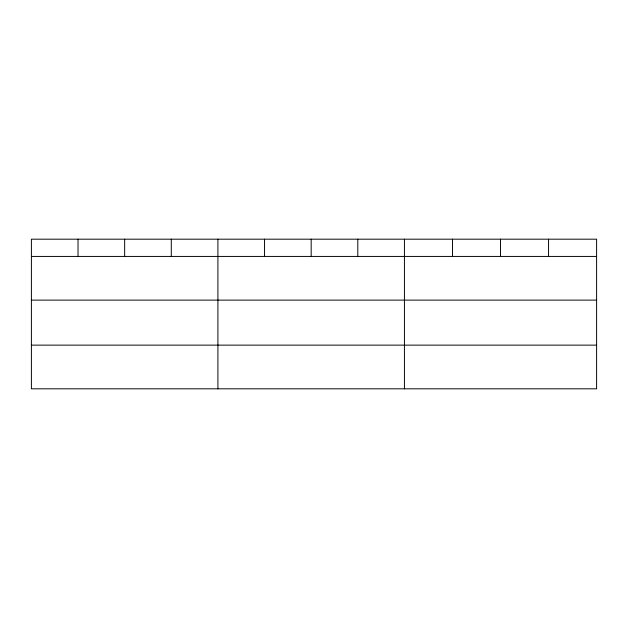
<?xml version="1.0" encoding="UTF-8"?>
<svg xmlns="http://www.w3.org/2000/svg" width="628" height="628" viewBox="0 0 628 628"><rect width="100%" height="100%" fill="white"/><g stroke="black" fill="none" stroke-linecap="round" stroke-linejoin="round"><path stroke-width="0.94" d="M596.6 300.121L596.6 239.182L31.4 239.182L31.4 388.818L596.6 388.818L596.6 300.121L31.4 300.121M31.4 256.428L596.6 256.428M31.4 345.133L596.6 345.133M548.558 239.182L548.558 256.428M500.516 239.182L500.516 256.428M452.474 239.182L452.474 256.428M404.432 239.182L404.432 388.818M357.803 239.182L357.803 256.428M311.174 239.182L311.174 256.428M264.545 239.182L264.545 256.428M217.916 239.182L217.916 388.818M171.287 239.182L171.287 256.428M124.658 239.182L124.658 256.428M78.029 239.182L78.029 256.428"/></g></svg>
